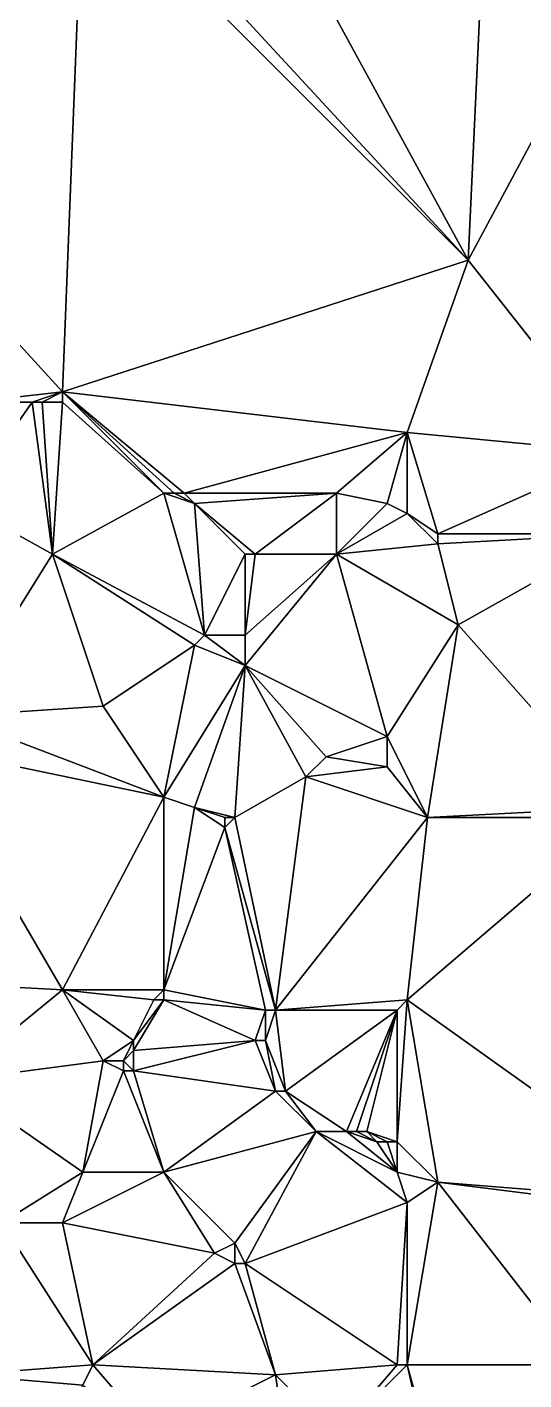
# Model space of a CAD drawing. Extents: x 2679276 to 2679656, y 1246784 to 1247152.
# Drawn here: x 2679381 to 2679405.5, y 1247039 to 1247105.8 of the extents above; entities that cross this region are included whole.
import ezdxf

# ---------------------------------------------------------------- set-up
doc = ezdxf.new("R2010")
doc.units = 0

msp = doc.modelspace()

# ---------------------------------------------------------------- linework, layer by layer
for points in [[(2679383.75, 1247113.25, 442.019), (2679380.75, 1247116.75, 442.294), (2679372.25, 1247099.25, 443.987)], [(2679390.75, 1247116.25, 440.482), (2679384.75, 1247113.75, 441.846), (2679402.75, 1247094.25, 440.871)], [(2679402.75, 1247094.25, 440.871), (2679403.75, 1247115.75, 439.894), (2679390.75, 1247116.25, 440.482)], [(2679403.75, 1247115.75, 439.894), (2679402.75, 1247094.25, 440.871), (2679410.25, 1247108.25, 440.202)], [(2679383.75, 1247113.25, 442.019), (2679402.75, 1247094.25, 440.871), (2679384.75, 1247113.75, 441.846)], [(2679383.75, 1247113.25, 442.019), (2679372.25, 1247099.25, 443.987), (2679382.75, 1247087.75, 443.317)], [(2679382.75, 1247087.75, 443.317), (2679402.75, 1247094.25, 440.871), (2679383.75, 1247113.25, 442.019)], [(2679402.75, 1247094.25, 440.871), (2679410.25, 1247084.75, 441.14), (2679410.25, 1247108.25, 440.202)], [(2679378.25, 1247087.25, 443.907), (2679382.75, 1247087.75, 443.317), (2679372.25, 1247099.25, 443.987)], [(2679402.75, 1247094.25, 440.871), (2679382.75, 1247087.75, 443.317), (2679399.75, 1247085.75, 441.853)], [(2679402.75, 1247094.25, 440.871), (2679399.75, 1247085.75, 441.853), (2679410.25, 1247084.75, 441.14)], [(2679382.75, 1247087.75, 443.317), (2679378.25, 1247087.25, 443.907), (2679381.25, 1247087.25, 443.477)], [(2679381.75, 1247087.25, 443.419), (2679382.75, 1247087.75, 443.317), (2679381.25, 1247087.25, 443.477)], [(2679382.75, 1247087.25, 443.333), (2679382.75, 1247087.75, 443.317), (2679381.75, 1247087.25, 443.419)], [(2679382.75, 1247087.25, 443.333), (2679387.75, 1247082.75, 444.272), (2679382.75, 1247087.75, 443.317)], [(2679388.25, 1247082.75, 444.214), (2679382.75, 1247087.75, 443.317), (2679387.75, 1247082.75, 444.272)], [(2679388.25, 1247082.75, 444.214), (2679388.75, 1247082.75, 444.157), (2679382.75, 1247087.75, 443.317)], [(2679399.75, 1247085.75, 441.853), (2679382.75, 1247087.75, 443.317), (2679388.75, 1247082.75, 444.157)], [(2679378.25, 1247087.25, 443.907), (2679377.75, 1247082.25, 445.372), (2679381.25, 1247087.25, 443.477)], [(2679382.25, 1247079.75, 445.671), (2679381.25, 1247087.25, 443.477), (2679377.75, 1247082.25, 445.372)], [(2679382.25, 1247079.75, 445.671), (2679381.75, 1247087.25, 443.419), (2679381.25, 1247087.25, 443.477)], [(2679382.25, 1247079.75, 445.671), (2679382.75, 1247087.25, 443.333), (2679381.75, 1247087.25, 443.419)], [(2679382.75, 1247087.25, 443.333), (2679382.25, 1247079.75, 445.671), (2679387.75, 1247082.75, 444.272)], [(2679399.75, 1247085.75, 441.853), (2679388.75, 1247082.75, 444.157), (2679396.25, 1247082.75, 443.17)], [(2679398.75, 1247082.25, 443.062), (2679399.75, 1247085.75, 441.853), (2679396.25, 1247082.75, 443.17)], [(2679399.75, 1247085.75, 441.853), (2679398.75, 1247082.25, 443.062), (2679399.75, 1247081.75, 443.028)], [(2679401.25, 1247080.75, 442.96), (2679399.75, 1247085.75, 441.853), (2679399.75, 1247081.75, 443.028)], [(2679401.25, 1247080.75, 442.96), (2679410.25, 1247084.75, 441.14), (2679399.75, 1247085.75, 441.853)], [(2679410.25, 1247084.75, 441.14), (2679401.25, 1247080.75, 442.96), (2679410.25, 1247080.75, 441.817)], [(2679382.25, 1247079.75, 445.671), (2679377.75, 1247082.25, 445.372), (2679377.25, 1247071.75, 445.471)], [(2679382.25, 1247079.75, 445.671), (2679389.75, 1247075.75, 443.436), (2679387.75, 1247082.75, 444.272)], [(2679389.75, 1247075.75, 443.436), (2679389.25, 1247082.25, 444.16), (2679387.75, 1247082.75, 444.272)], [(2679388.25, 1247082.75, 444.214), (2679387.75, 1247082.75, 444.272), (2679389.25, 1247082.25, 444.16)], [(2679388.75, 1247082.75, 444.157), (2679388.25, 1247082.75, 444.214), (2679389.25, 1247082.25, 444.16)], [(2679389.25, 1247082.25, 444.16), (2679396.25, 1247082.75, 443.17), (2679388.75, 1247082.75, 444.157)], [(2679389.25, 1247082.25, 444.16), (2679392.25, 1247079.75, 443.427), (2679396.25, 1247082.75, 443.17)], [(2679391.75, 1247079.75, 443.499), (2679389.25, 1247082.25, 444.16), (2679389.75, 1247075.75, 443.436)], [(2679391.75, 1247079.75, 443.499), (2679392.25, 1247079.75, 443.427), (2679389.25, 1247082.25, 444.16)], [(2679392.25, 1247079.75, 443.427), (2679396.25, 1247079.75, 443.177), (2679396.25, 1247082.75, 443.17)], [(2679398.75, 1247082.25, 443.062), (2679396.25, 1247082.75, 443.17), (2679396.25, 1247079.75, 443.177)], [(2679398.75, 1247082.25, 443.062), (2679396.25, 1247079.75, 443.177), (2679399.75, 1247081.75, 443.028)], [(2679401.25, 1247080.25, 442.997), (2679399.75, 1247081.75, 443.028), (2679396.25, 1247079.75, 443.177)], [(2679401.25, 1247080.75, 442.96), (2679399.75, 1247081.75, 443.028), (2679401.25, 1247080.25, 442.997)], [(2679401.25, 1247080.25, 442.997), (2679396.25, 1247079.75, 443.177), (2679402.25, 1247076.25, 442.824)], [(2679401.25, 1247080.75, 442.96), (2679401.25, 1247080.25, 442.997), (2679410.25, 1247080.75, 441.817)], [(2679402.25, 1247076.25, 442.824), (2679410.25, 1247080.75, 441.817), (2679401.25, 1247080.25, 442.997)], [(2679402.25, 1247076.25, 442.824), (2679410.25, 1247067.25, 442.32), (2679410.25, 1247080.75, 441.817)], [(2679384.75, 1247072.25, 445.297), (2679382.25, 1247079.75, 445.671), (2679377.25, 1247071.75, 445.471)], [(2679384.75, 1247072.25, 445.297), (2679389.25, 1247075.25, 443.593), (2679382.25, 1247079.75, 445.671)], [(2679389.75, 1247075.75, 443.436), (2679382.25, 1247079.75, 445.671), (2679389.25, 1247075.25, 443.593)], [(2679389.75, 1247075.75, 443.436), (2679391.75, 1247075.75, 443.28), (2679391.75, 1247079.75, 443.499)], [(2679392.25, 1247079.75, 443.427), (2679391.75, 1247075.75, 443.28), (2679396.25, 1247079.75, 443.177)], [(2679391.75, 1247075.75, 443.28), (2679391.75, 1247074.25, 443.44), (2679396.25, 1247079.75, 443.177)], [(2679398.75, 1247070.75, 443.15), (2679396.25, 1247079.75, 443.177), (2679391.75, 1247074.25, 443.44)], [(2679391.75, 1247079.75, 443.499), (2679391.75, 1247075.75, 443.28), (2679392.25, 1247079.75, 443.427)], [(2679402.25, 1247076.25, 442.824), (2679396.25, 1247079.75, 443.177), (2679398.75, 1247070.75, 443.15)], [(2679402.25, 1247076.25, 442.824), (2679398.75, 1247070.75, 443.15), (2679400.75, 1247066.75, 443.074)], [(2679410.25, 1247067.25, 442.32), (2679402.25, 1247076.25, 442.824), (2679400.75, 1247066.75, 443.074)], [(2679389.25, 1247075.25, 443.593), (2679391.75, 1247074.25, 443.44), (2679389.75, 1247075.75, 443.436)], [(2679391.75, 1247075.75, 443.28), (2679389.75, 1247075.75, 443.436), (2679391.75, 1247074.25, 443.44)], [(2679384.75, 1247072.25, 445.297), (2679387.75, 1247067.75, 445.737), (2679389.25, 1247075.25, 443.593)], [(2679389.25, 1247075.25, 443.593), (2679387.75, 1247067.75, 445.737), (2679391.75, 1247074.25, 443.44)], [(2679389.25, 1247067.25, 445.701), (2679391.75, 1247074.25, 443.44), (2679387.75, 1247067.75, 445.737)], [(2679389.25, 1247067.25, 445.701), (2679391.25, 1247066.75, 445.527), (2679391.75, 1247074.25, 443.44)], [(2679394.75, 1247068.75, 444.407), (2679391.75, 1247074.25, 443.44), (2679391.25, 1247066.75, 445.527)], [(2679391.75, 1247074.25, 443.44), (2679394.75, 1247068.75, 444.407), (2679395.75, 1247069.75, 443.994)], [(2679395.75, 1247069.75, 443.994), (2679398.75, 1247070.75, 443.15), (2679391.75, 1247074.25, 443.44)], [(2679384.75, 1247072.25, 445.297), (2679377.25, 1247071.75, 445.471), (2679387.75, 1247067.75, 445.737)], [(2679375.75, 1247070.25, 445.779), (2679387.75, 1247067.75, 445.737), (2679377.25, 1247071.75, 445.471)], [(2679382.75, 1247058.25, 446.155), (2679375.75, 1247070.25, 445.779), (2679373.25, 1247058.75, 447.41)], [(2679382.75, 1247058.25, 446.155), (2679387.75, 1247067.75, 445.737), (2679375.75, 1247070.25, 445.779)], [(2679395.75, 1247069.75, 443.994), (2679398.75, 1247069.25, 443.24), (2679398.75, 1247070.75, 443.15)], [(2679398.75, 1247069.25, 443.24), (2679400.75, 1247066.75, 443.074), (2679398.75, 1247070.75, 443.15)], [(2679394.75, 1247068.75, 444.407), (2679398.75, 1247069.25, 443.24), (2679395.75, 1247069.75, 443.994)], [(2679398.75, 1247069.25, 443.24), (2679394.75, 1247068.75, 444.407), (2679400.75, 1247066.75, 443.074)], [(2679391.25, 1247066.75, 445.527), (2679393.25, 1247057.25, 445.136), (2679394.75, 1247068.75, 444.407)], [(2679394.75, 1247068.75, 444.407), (2679393.25, 1247057.25, 445.136), (2679400.75, 1247066.75, 443.074)], [(2679387.75, 1247067.75, 445.737), (2679382.75, 1247058.25, 446.155), (2679387.75, 1247058.25, 445.864)], [(2679389.25, 1247067.25, 445.701), (2679387.75, 1247067.75, 445.737), (2679387.75, 1247058.25, 445.864)], [(2679390.75, 1247066.25, 445.647), (2679389.25, 1247067.25, 445.701), (2679387.75, 1247058.25, 445.864)], [(2679390.75, 1247066.25, 445.647), (2679390.75, 1247066.75, 445.609), (2679389.25, 1247067.25, 445.701)], [(2679390.75, 1247066.75, 445.609), (2679391.25, 1247066.75, 445.527), (2679389.25, 1247067.25, 445.701)], [(2679410.25, 1247066.75, 442.341), (2679410.25, 1247067.25, 442.32), (2679400.75, 1247066.75, 443.074)], [(2679392.75, 1247057.25, 445.218), (2679390.75, 1247066.25, 445.647), (2679387.75, 1247058.25, 445.864)], [(2679391.25, 1247066.75, 445.527), (2679390.75, 1247066.25, 445.647), (2679393.25, 1247057.25, 445.136)], [(2679390.75, 1247066.75, 445.609), (2679390.75, 1247066.25, 445.647), (2679391.25, 1247066.75, 445.527)], [(2679392.75, 1247057.25, 445.218), (2679393.25, 1247057.25, 445.136), (2679390.75, 1247066.25, 445.647)], [(2679399.75, 1247057.75, 443.353), (2679400.75, 1247066.75, 443.074), (2679393.25, 1247057.25, 445.136)], [(2679399.75, 1247057.75, 443.353), (2679410.25, 1247066.75, 442.341), (2679400.75, 1247066.75, 443.074)], [(2679410.25, 1247066.75, 442.341), (2679399.75, 1247057.75, 443.353), (2679413.75, 1247047.75, 442.841)], [(2679382.75, 1247058.25, 446.155), (2679373.25, 1247058.75, 447.41), (2679377.25, 1247053.75, 447.492)], [(2679384.75, 1247054.75, 446.224), (2679382.75, 1247058.25, 446.155), (2679377.25, 1247053.75, 447.492)], [(2679387.25, 1247057.75, 445.898), (2679387.75, 1247058.25, 445.864), (2679382.75, 1247058.25, 446.155)], [(2679386.25, 1247055.75, 446.008), (2679387.25, 1247057.75, 445.898), (2679382.75, 1247058.25, 446.155)], [(2679382.75, 1247058.25, 446.155), (2679384.75, 1247054.75, 446.224), (2679386.25, 1247055.75, 446.008)], [(2679387.75, 1247058.25, 445.864), (2679387.25, 1247057.75, 445.898), (2679387.75, 1247057.75, 445.836)], [(2679387.75, 1247058.25, 445.864), (2679387.75, 1247057.75, 445.836), (2679392.75, 1247057.25, 445.218)], [(2679387.25, 1247057.75, 445.898), (2679386.25, 1247055.75, 446.008), (2679387.75, 1247057.75, 445.836)], [(2679386.25, 1247055.75, 446.008), (2679386.25, 1247055.25, 446.025), (2679387.75, 1247057.75, 445.836)], [(2679392.25, 1247055.75, 445.443), (2679387.75, 1247057.75, 445.836), (2679386.25, 1247055.25, 446.025)], [(2679392.25, 1247055.75, 445.443), (2679392.75, 1247057.25, 445.218), (2679387.75, 1247057.75, 445.836)], [(2679399.25, 1247057.25, 443.491), (2679399.75, 1247057.75, 443.353), (2679393.25, 1247057.25, 445.136)], [(2679399.25, 1247050.75, 444.775), (2679401.25, 1247048.75, 444.703), (2679399.75, 1247057.75, 443.353)], [(2679399.75, 1247057.75, 443.353), (2679399.25, 1247057.25, 443.491), (2679399.25, 1247050.75, 444.775)], [(2679413.75, 1247047.75, 442.841), (2679399.75, 1247057.75, 443.353), (2679401.25, 1247048.75, 444.703)], [(2679392.75, 1247055.75, 445.363), (2679392.75, 1247057.25, 445.218), (2679392.25, 1247055.75, 445.443)], [(2679392.75, 1247057.25, 445.218), (2679392.75, 1247055.75, 445.363), (2679393.25, 1247057.25, 445.136)], [(2679392.75, 1247055.75, 445.363), (2679393.75, 1247053.25, 445.398), (2679393.25, 1247057.25, 445.136)], [(2679399.25, 1247057.25, 443.491), (2679393.25, 1247057.25, 445.136), (2679393.75, 1247053.25, 445.398)], [(2679396.75, 1247051.25, 445.134), (2679399.25, 1247057.25, 443.491), (2679393.75, 1247053.25, 445.398)], [(2679397.25, 1247051.25, 445.057), (2679399.25, 1247057.25, 443.491), (2679396.75, 1247051.25, 445.134)], [(2679399.25, 1247057.25, 443.491), (2679397.25, 1247051.25, 445.057), (2679397.75, 1247051.25, 444.973)], [(2679399.25, 1247050.75, 444.775), (2679399.25, 1247057.25, 443.491), (2679397.75, 1247051.25, 444.973)], [(2679385.75, 1247054.75, 446.108), (2679386.25, 1247055.75, 446.008), (2679384.75, 1247054.75, 446.224)], [(2679386.25, 1247055.25, 446.025), (2679386.25, 1247055.75, 446.008), (2679385.75, 1247054.75, 446.108)], [(2679386.25, 1247055.25, 446.025), (2679386.25, 1247054.25, 446.078), (2679392.25, 1247055.75, 445.443)], [(2679392.25, 1247055.75, 445.443), (2679386.25, 1247054.25, 446.078), (2679393.25, 1247053.25, 445.493)], [(2679392.25, 1247055.75, 445.443), (2679393.25, 1247053.25, 445.493), (2679392.75, 1247055.75, 445.363)], [(2679393.25, 1247053.25, 445.493), (2679393.75, 1247053.25, 445.398), (2679392.75, 1247055.75, 445.363)], [(2679386.25, 1247055.25, 446.025), (2679385.75, 1247054.75, 446.108), (2679386.25, 1247054.25, 446.078)], [(2679384.75, 1247054.75, 446.224), (2679377.25, 1247053.75, 447.492), (2679383.75, 1247049.25, 447.275)], [(2679383.75, 1247049.25, 447.275), (2679385.75, 1247054.25, 446.14), (2679384.75, 1247054.75, 446.224)], [(2679383.75, 1247049.25, 447.275), (2679387.75, 1247049.25, 446.292), (2679385.75, 1247054.25, 446.14)], [(2679385.75, 1247054.25, 446.14), (2679385.75, 1247054.75, 446.108), (2679384.75, 1247054.75, 446.224)], [(2679385.75, 1247054.25, 446.14), (2679386.25, 1247054.25, 446.078), (2679385.75, 1247054.75, 446.108)], [(2679386.25, 1247054.25, 446.078), (2679385.75, 1247054.25, 446.14), (2679387.75, 1247049.25, 446.292)], [(2679387.75, 1247049.25, 446.292), (2679393.25, 1247053.25, 445.493), (2679386.25, 1247054.25, 446.078)], [(2679383.75, 1247049.25, 447.275), (2679377.25, 1247053.75, 447.492), (2679379.75, 1247046.75, 447.773)], [(2679387.75, 1247049.25, 446.292), (2679395.25, 1247051.25, 445.339), (2679393.25, 1247053.25, 445.493)], [(2679393.25, 1247053.25, 445.493), (2679395.25, 1247051.25, 445.339), (2679393.75, 1247053.25, 445.398)], [(2679396.75, 1247051.25, 445.134), (2679393.75, 1247053.25, 445.398), (2679395.25, 1247051.25, 445.339)], [(2679391.25, 1247045.75, 445.744), (2679395.25, 1247051.25, 445.339), (2679387.75, 1247049.25, 446.292)], [(2679391.25, 1247045.75, 445.744), (2679391.75, 1247044.75, 445.749), (2679395.25, 1247051.25, 445.339)], [(2679391.75, 1247044.75, 445.749), (2679399.75, 1247047.75, 444.968), (2679395.25, 1247051.25, 445.339)], [(2679395.25, 1247051.25, 445.339), (2679399.25, 1247049.25, 444.904), (2679396.75, 1247051.25, 445.134)], [(2679399.25, 1247049.25, 444.904), (2679395.25, 1247051.25, 445.339), (2679399.75, 1247047.75, 444.968)], [(2679397.25, 1247051.25, 445.057), (2679396.75, 1247051.25, 445.134), (2679398.25, 1247050.75, 444.948)], [(2679399.25, 1247049.25, 444.904), (2679398.25, 1247050.75, 444.948), (2679396.75, 1247051.25, 445.134)], [(2679397.25, 1247051.25, 445.057), (2679398.25, 1247050.75, 444.948), (2679397.75, 1247051.25, 444.973)], [(2679399.25, 1247050.75, 444.775), (2679397.75, 1247051.25, 444.973), (2679398.75, 1247050.75, 444.863)], [(2679397.75, 1247051.25, 444.973), (2679398.25, 1247050.75, 444.948), (2679398.75, 1247050.75, 444.863)], [(2679398.25, 1247050.75, 444.948), (2679399.25, 1247049.25, 444.904), (2679398.75, 1247050.75, 444.863)], [(2679399.25, 1247049.25, 444.904), (2679399.25, 1247050.75, 444.775), (2679398.75, 1247050.75, 444.863)], [(2679399.25, 1247050.75, 444.775), (2679399.25, 1247049.25, 444.904), (2679401.25, 1247048.75, 444.703)], [(2679382.75, 1247046.75, 447.705), (2679383.75, 1247049.25, 447.275), (2679379.75, 1247046.75, 447.773)], [(2679387.75, 1247049.25, 446.292), (2679382.75, 1247046.75, 447.705), (2679390.25, 1247045.25, 445.937)], [(2679383.75, 1247049.25, 447.275), (2679382.75, 1247046.75, 447.705), (2679387.75, 1247049.25, 446.292)], [(2679387.75, 1247049.25, 446.292), (2679390.25, 1247045.25, 445.937), (2679391.25, 1247045.75, 445.744)], [(2679399.75, 1247047.75, 444.968), (2679401.25, 1247048.75, 444.703), (2679399.25, 1247049.25, 444.904)], [(2679399.75, 1247047.75, 444.968), (2679399.75, 1247039.75, 445.341), (2679401.25, 1247048.75, 444.703)], [(2679399.75, 1247039.75, 445.341), (2679408.25, 1247039.75, 444.123), (2679401.25, 1247048.75, 444.703)], [(2679413.25, 1247047.25, 442.897), (2679401.25, 1247048.75, 444.703), (2679408.25, 1247039.75, 444.123)], [(2679413.25, 1247047.25, 442.897), (2679413.75, 1247047.75, 442.841), (2679401.25, 1247048.75, 444.703)], [(2679399.25, 1247039.75, 445.415), (2679399.75, 1247047.75, 444.968), (2679391.75, 1247044.75, 445.749)], [(2679399.75, 1247039.75, 445.341), (2679399.75, 1247047.75, 444.968), (2679399.25, 1247039.75, 445.415)], [(2679377.75, 1247039.25, 447.364), (2679384.25, 1247039.75, 447.626), (2679379.75, 1247046.75, 447.773)], [(2679382.75, 1247046.75, 447.705), (2679379.75, 1247046.75, 447.773), (2679384.25, 1247039.75, 447.626)], [(2679382.75, 1247046.75, 447.705), (2679384.25, 1247039.75, 447.626), (2679390.25, 1247045.25, 445.937)], [(2679391.25, 1247044.75, 445.821), (2679391.25, 1247045.75, 445.744), (2679390.25, 1247045.25, 445.937)], [(2679391.75, 1247044.75, 445.749), (2679391.25, 1247045.75, 445.744), (2679391.25, 1247044.75, 445.821)], [(2679391.25, 1247044.75, 445.821), (2679390.25, 1247045.25, 445.937), (2679384.25, 1247039.75, 447.626)], [(2679384.25, 1247039.75, 447.626), (2679393.25, 1247039.25, 446.481), (2679391.25, 1247044.75, 445.821)], [(2679391.75, 1247044.75, 445.749), (2679391.25, 1247044.75, 445.821), (2679393.25, 1247039.25, 446.481)], [(2679393.25, 1247039.25, 446.481), (2679399.25, 1247039.75, 445.415), (2679391.75, 1247044.75, 445.749)], [(2679383.75, 1247038.75, 447.678), (2679384.25, 1247039.75, 447.626), (2679377.75, 1247039.25, 447.364)], [(2679383.75, 1247038.75, 447.678), (2679387.25, 1247036.25, 447), (2679384.25, 1247039.75, 447.626)], [(2679393.25, 1247039.25, 446.481), (2679384.25, 1247039.75, 447.626), (2679387.25, 1247036.25, 447)], [(2679396.25, 1247036.25, 446.454), (2679399.25, 1247039.75, 445.415), (2679393.25, 1247039.25, 446.481)], [(2679402.25, 1247028.75, 446.43), (2679399.75, 1247039.75, 445.341), (2679396.25, 1247036.25, 446.454)], [(2679399.25, 1247039.75, 445.415), (2679396.25, 1247036.25, 446.454), (2679399.75, 1247039.75, 445.341)], [(2679402.75, 1247028.75, 446.389), (2679399.75, 1247039.75, 445.341), (2679402.25, 1247028.75, 446.43)], [(2679399.75, 1247039.75, 445.341), (2679402.75, 1247028.75, 446.389), (2679408.25, 1247039.75, 444.123)], [(2679405.75, 1247027.75, 446.138), (2679408.25, 1247039.75, 444.123), (2679402.75, 1247028.75, 446.389)], [(2679377.75, 1247039.25, 447.364), (2679376.75, 1247037.75, 447.541), (2679383.25, 1247037.75, 447.708)], [(2679383.25, 1247037.75, 447.708), (2679383.75, 1247038.75, 447.678), (2679377.75, 1247039.25, 447.364)], [(2679387.25, 1247036.25, 447), (2679394.25, 1247032.25, 446.355), (2679393.25, 1247039.25, 446.481)], [(2679396.25, 1247036.25, 446.454), (2679393.25, 1247039.25, 446.481), (2679394.25, 1247032.25, 446.355)]]:
    msp.add_3dface(points)

doc.saveas('drawing.dxf')
